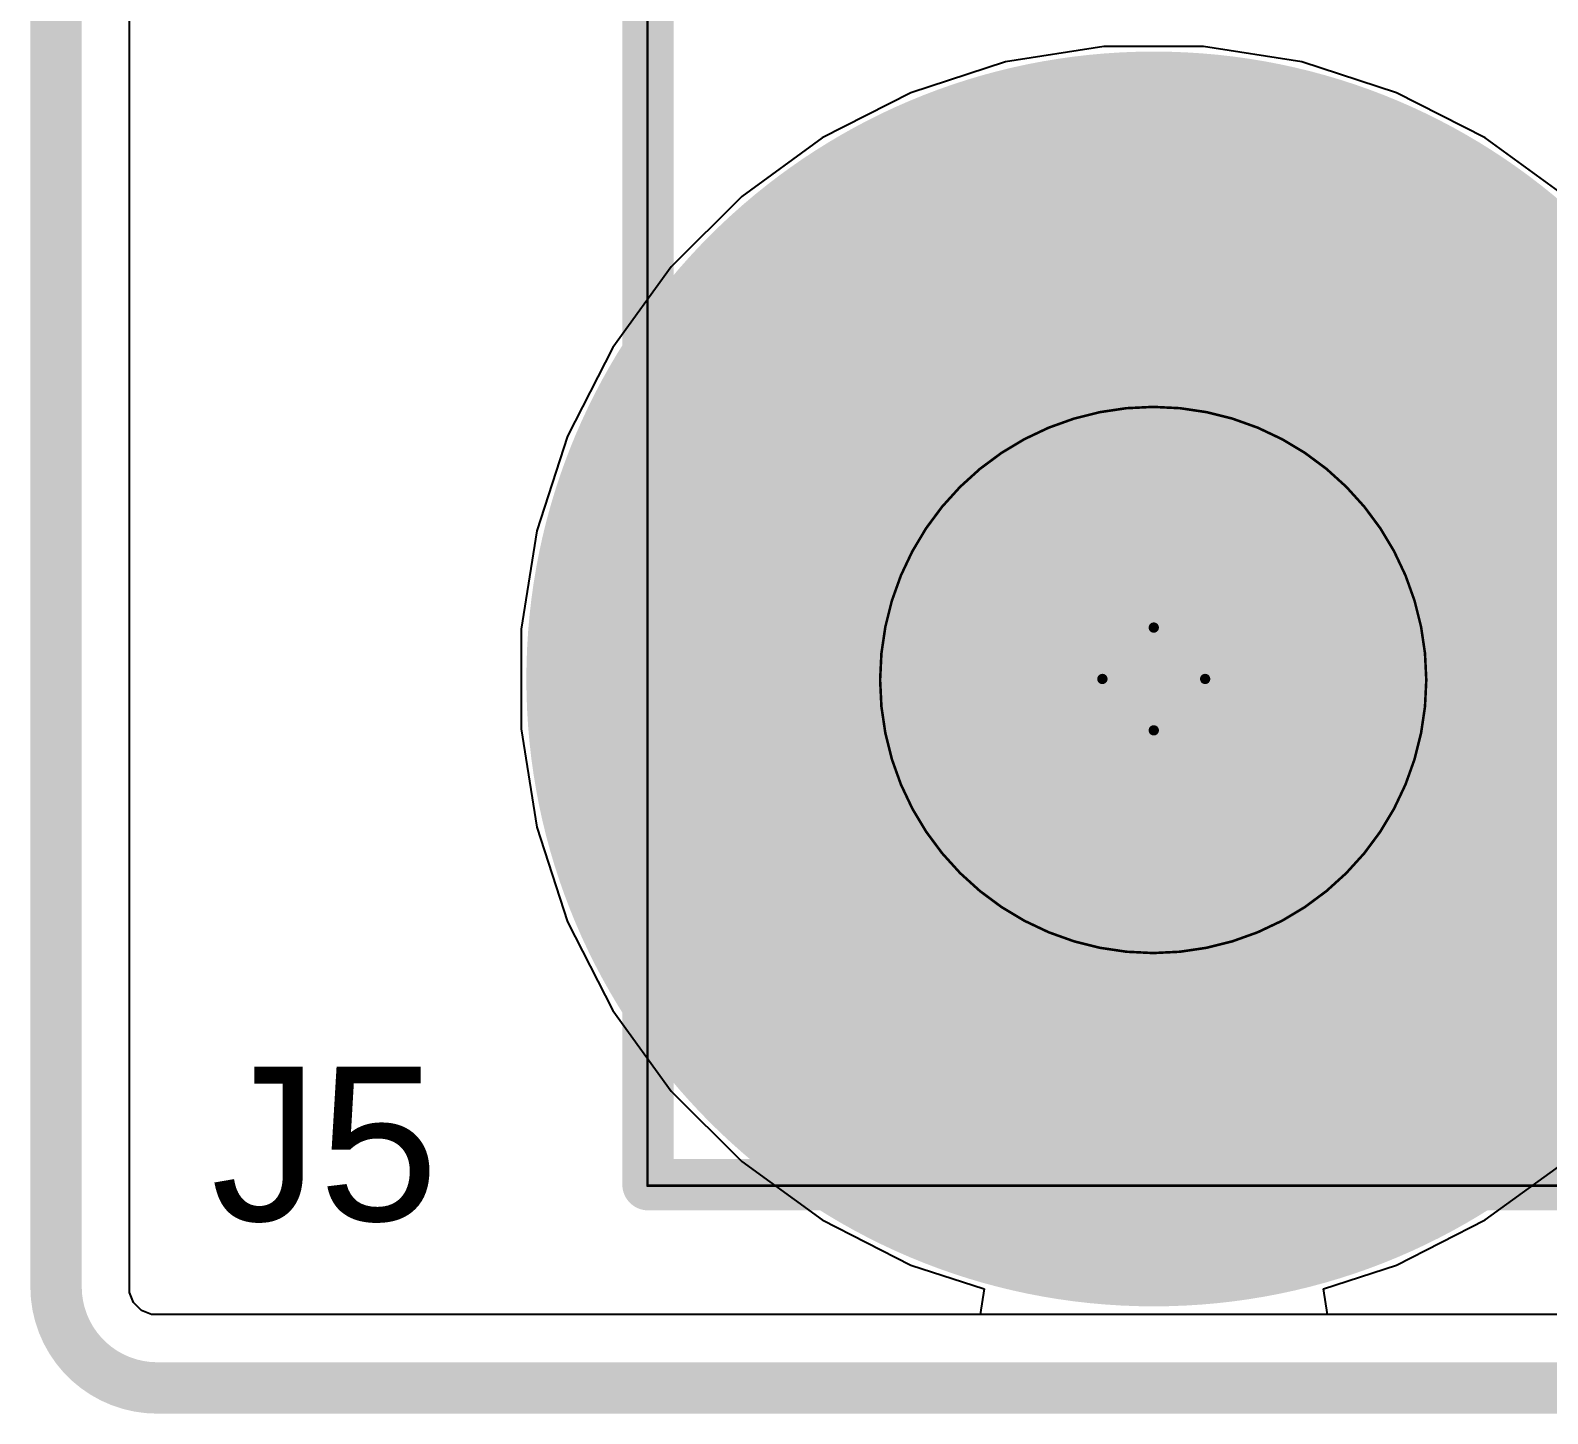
# Model space of a CAD drawing. Header units: inches. Extents: x -6 to 5433, y -4 to 5447.
# Drawn here: x -5.55 to 1.95, y -3.63 to 3.21 of the extents above; entities that cross this region are included whole.
import ezdxf

# ---------------------------------------------------------------- set-up
doc = ezdxf.new("R2010")
doc.units = ezdxf.units.IN
for name, color, linetype in [('Board_outline', 216, 'Continuous'), ('Bottom Layer', 5, 'Continuous'), ('Bottom Solder', 6, 'Continuous'), ('Drill Drawing', 1, 'Continuous'), ('Ground', 16, 'Continuous'), ('Mechanical 4', 56, 'Continuous'), ('Multi-Layer', 9, 'Continuous'), ('Pad Holes', 156, 'Continuous'), ('Power', 76, 'Continuous'), ('Top Layer', 1, 'Continuous'), ('Top Overlay', 2, 'Continuous'), ('Top Solder', 216, 'Continuous')]:
    doc.layers.add(name, color=color, linetype=linetype)
doc.styles.add('Arial', font='', dxfattribs={"height": 0.2})
doc.styles.get('Arial').set_extended_font_data('Arial')

# ---------------------------------------------------------------- blocks, each defined once
blk = doc.blocks.new('S______152')
at = {"layer": 'Bottom Layer'}
h = blk.add_hatch(color=5, dxfattribs=at)
edge = h.paths.add_edge_path()
edge.add_arc((0, 0), 3, 0, 360)
at = {"layer": 'Bottom Solder'}
h = blk.add_hatch(color=6, dxfattribs=at)
edge = h.paths.add_edge_path()
edge.add_arc((0, 0), 3.1016, 0, 360)
at = {"layer": 'Ground'}
h = blk.add_hatch(color=16, dxfattribs=at)
edge = h.paths.add_edge_path()
edge.add_arc((0, 0), 3, 0, 360)
at = {"layer": 'Multi-Layer'}
h = blk.add_hatch(color=9, dxfattribs=at)
edge = h.paths.add_edge_path()
edge.add_arc((0, 0), 3, 0, 360)
at = {"layer": 'Pad Holes'}
h = blk.add_hatch(color=7, dxfattribs=at)
edge = h.paths.add_edge_path()
edge.add_arc((0, 0), 1.85, 0, 360)
at = {"layer": 'Power'}
h = blk.add_hatch(color=76, dxfattribs=at)
edge = h.paths.add_edge_path()
edge.add_arc((0, 0), 3, 0, 360)
at = {"layer": 'Top Layer'}
h = blk.add_hatch(color=1, dxfattribs=at)
edge = h.paths.add_edge_path()
edge.add_arc((0, 0), 3, 0, 360)
at = {"layer": 'Top Solder'}
h = blk.add_hatch(color=216, dxfattribs=at)
edge = h.paths.add_edge_path()
edge.add_arc((0, 0), 3.1016, 0, 360)

msp = doc.modelspace()

# ---------------------------------------------------------------- linework, layer by layer
at = {"layer": 'Board_outline'}
for points in [[(-5.4266, -3, 0.254, 0.254, 0), (-5.4266, 33.995, 0.254, 0.254, 0)], [(-4.9266, -3.505, 0.254, 0.254, -0.414214), (-5.4266, -3.005, 0.254, 0.254, 0)], [(-4.9266, -3.505, 0.254, 0.254, 0), (66.0734, -3.505, 0.254, 0.254, 0)]]:
    msp.add_lwpolyline(points, format="xyseb", dxfattribs=at)
for points in [[(1.851, 0, 0.127, 0.127, 1), (-1.851, 0, 0.127, 0.127, 1)], [(-1.8827, 0, 0.0635, 0.0635, 1), (-1.8192, 0, 0.0635, 0.0635, 1)], [(1.8192, 0, 0.0635, 0.0635, 1), (1.8827, 0, 0.0635, 0.0635, 1)], [(-5.4901, -3, 0.127, 0.127, 1), (-5.3631, -3, 0.127, 0.127, 1)], [(-5.4901, -3.005, 0.127, 0.127, 1), (-5.3631, -3.005, 0.127, 0.127, 1)], [(-4.9901, -3.505, 0.127, 0.127, 1), (-4.8631, -3.505, 0.127, 0.127, 1)], [(-4.9901, -3.505, 0.127, 0.127, 1), (-4.8631, -3.505, 0.127, 0.127, 1)]]:
    msp.add_lwpolyline(points, format="xyseb", close=True, dxfattribs=at)
at = {"layer": 'Bottom Layer'}
for p, q in [((-5.064, -3.0324), (-5.064, 4.8504)), ((-5.0431, -3.0829), (-5.064, -3.0324)), ((-5.0045, -3.1215), (-5.0431, -3.0829)), ((-4.9539, -3.1425), (-5.0045, -3.1215)), ((4.5353, -3.1425), (-4.9539, -3.1425))]:
    msp.add_line(p, q, dxfattribs=at)
at = {"layer": 'Drill Drawing'}
for points in [[(-0.254, 0, 0.0508, 0.0508, 0), (0, 0.254, 0.0508, 0.0508, 0)], [(0, 0.254, 0.0508, 0.0508, 0), (0.254, 0, 0.0508, 0.0508, 0)], [(-0.254, 0, 0.0508, 0.0508, 0), (0, -0.254, 0.0508, 0.0508, 0)], [(0, -0.254, 0.0508, 0.0508, 0), (0.254, 0, 0.0508, 0.0508, 0)]]:
    msp.add_lwpolyline(points, format="xyseb", dxfattribs=at)
for points in [[(-0.0127, 0.254, 0.0254, 0.0254, 1), (0.0127, 0.254, 0.0254, 0.0254, 1)], [(-0.0127, 0.254, 0.0254, 0.0254, 1), (0.0127, 0.254, 0.0254, 0.0254, 1)], [(-0.2667, 0, 0.0254, 0.0254, 1), (-0.2413, 0, 0.0254, 0.0254, 1)], [(-0.2667, 0, 0.0254, 0.0254, 1), (-0.2413, 0, 0.0254, 0.0254, 1)], [(0.2413, 0, 0.0254, 0.0254, 1), (0.2667, 0, 0.0254, 0.0254, 1)], [(0.2413, 0, 0.0254, 0.0254, 1), (0.2667, 0, 0.0254, 0.0254, 1)], [(-0.0127, -0.254, 0.0254, 0.0254, 1), (0.0127, -0.254, 0.0254, 0.0254, 1)], [(-0.0127, -0.254, 0.0254, 0.0254, 1), (0.0127, -0.254, 0.0254, 0.0254, 1)]]:
    msp.add_lwpolyline(points, format="xyseb", close=True, dxfattribs=at)
at = {"layer": 'Ground'}
for p, q in [((-5.064, -3.0324), (-5.064, 4.8504)), ((-5.0431, -3.0829), (-5.064, -3.0324)), ((-5.0045, -3.1215), (-5.0431, -3.0829)), ((-4.9539, -3.1425), (-5.0045, -3.1215)), ((-4.9266, -3.1425), (-4.9539, -3.1425)), ((21.1788, -3.1425), (-4.9266, -3.1425))]:
    msp.add_line(p, q, dxfattribs=at)
at = {"layer": 'Mechanical 4'}
for points in [[(-2.5, -2.5, 0.254, 0.254, 0), (-2.5, 33.5, 0.254, 0.254, 0)], [(-2.5028, -2.505, 0.0127, 0.0127, 0), (-2.5028, 33.495, 0.0127, 0.0127, 0)], [(-2.5, -2.5, 0.254, 0.254, 0), (67.5, -2.5, 0.254, 0.254, 0)], [(-2.5028, -2.505, 0.0127, 0.0127, 0), (67.4972, -2.505, 0.0127, 0.0127, 0)]]:
    msp.add_lwpolyline(points, format="xyseb", dxfattribs=at)
for points in [[(1.35, 0, 0.254, 0.254, 1), (-1.35, 0, 0.254, 0.254, 1)], [(1.35, 0, 0.254, 0.254, 1), (-1.35, 0, 0.254, 0.254, 1)], [(1.3472, -0.005, 0.0127, 0.0127, 1), (-1.3528, -0.005, 0.0127, 0.0127, 1)], [(-1.4135, 0, 0.127, 0.127, 1), (-1.2865, 0, 0.127, 0.127, 1)], [(-1.4135, 0, 0.127, 0.127, 1), (-1.2865, 0, 0.127, 0.127, 1)], [(1.2865, 0, 0.127, 0.127, 1), (1.4135, 0, 0.127, 0.127, 1)], [(1.2865, 0, 0.127, 0.127, 1), (1.4135, 0, 0.127, 0.127, 1)], [(-1.356, -0.005, 0.00635, 0.00635, 1), (-1.3496, -0.005, 0.00635, 0.00635, 1)], [(1.344, -0.005, 0.00635, 0.00635, 1), (1.3504, -0.005, 0.00635, 0.00635, 1)], [(-2.5635, -2.5, 0.127, 0.127, 1), (-2.4365, -2.5, 0.127, 0.127, 1)], [(-2.5635, -2.5, 0.127, 0.127, 1), (-2.4365, -2.5, 0.127, 0.127, 1)], [(-2.506, -2.505, 0.00635, 0.00635, 1), (-2.4996, -2.505, 0.00635, 0.00635, 1)], [(-2.506, -2.505, 0.00635, 0.00635, 1), (-2.4996, -2.505, 0.00635, 0.00635, 1)]]:
    msp.add_lwpolyline(points, format="xyseb", close=True, dxfattribs=at)
at = {"layer": 'Power'}
for p, q in [((-5.064, -3.0324), (-5.064, 4.8504)), ((-0.2461, 3.127), (-0.7322, 3.05)), ((0.2461, 3.127), (-0.2461, 3.127)), ((0.7322, 3.05), (0.2461, 3.127)), ((-0.7322, 3.05), (-1.2004, 2.8979)), ((1.2004, 2.8979), (0.7322, 3.05)), ((-1.2004, 2.8979), (-1.6389, 2.6744)), ((1.6389, 2.6744), (1.2004, 2.8979)), ((-1.6389, 2.6744), (-2.0371, 2.3851)), ((2.0371, 2.3851), (1.6389, 2.6744)), ((-2.0371, 2.3851), (-2.3851, 2.0371)), ((-2.3851, 2.0371), (-2.6744, 1.6389)), ((-2.6744, 1.6389), (-2.8979, 1.2004)), ((-2.8979, 1.2004), (-3.05, 0.7322)), ((-3.05, 0.7322), (-3.127, 0.2461)), ((-3.127, 0.2461), (-3.127, -0.2461)), ((-3.127, -0.2461), (-3.05, -0.7322)), ((-3.05, -0.7322), (-2.8979, -1.2004)), ((-2.8979, -1.2004), (-2.6744, -1.6389)), ((-2.6744, -1.6389), (-2.3851, -2.0371)), ((-2.3851, -2.0371), (-2.0371, -2.3851)), ((-2.0371, -2.3851), (-1.6389, -2.6744)), ((1.6389, -2.6744), (2.0371, -2.3851)), ((-1.6389, -2.6744), (-1.2004, -2.8979)), ((1.2004, -2.8979), (1.6389, -2.6744)), ((-1.2004, -2.8979), (-0.8385, -3.0155)), ((0.8385, -3.0155), (1.2004, -2.8979)), ((-5.0431, -3.0829), (-5.064, -3.0324)), ((-0.8385, -3.0155), (-0.8586, -3.1425)), ((0.8586, -3.1425), (0.8385, -3.0155)), ((-5.0045, -3.1215), (-5.0431, -3.0829)), ((-4.9539, -3.1425), (-5.0045, -3.1215)), ((-0.8586, -3.1425), (-4.9539, -3.1425)), ((19.1835, -3.1425), (0.8586, -3.1425))]:
    msp.add_line(p, q, dxfattribs=at)
at = {"layer": 'Top Layer'}
for p, q in [((-5.064, -3.0324), (-5.064, 3.3609)), ((-5.0431, -3.0829), (-5.064, -3.0324)), ((-5.0045, -3.1215), (-5.0431, -3.0829)), ((-4.9539, -3.1425), (-5.0045, -3.1215)), ((-4.9266, -3.1425), (-4.9539, -3.1425)), ((21.1788, -3.1425), (-4.9266, -3.1425))]:
    msp.add_line(p, q, dxfattribs=at)

# ---------------------------------------------------------------- block references
at = {"rotation": 180}
msp.add_blockref('S______152', (0, 0), dxfattribs=at)

# ---------------------------------------------------------------- texts
at = {"layer": 'Top Overlay', "style": 'Arial'}
msp.add_text('J5', height=0.762, dxfattribs=at).set_placement((-4.6603, -2.6785))

doc.saveas('drawing.dxf')
